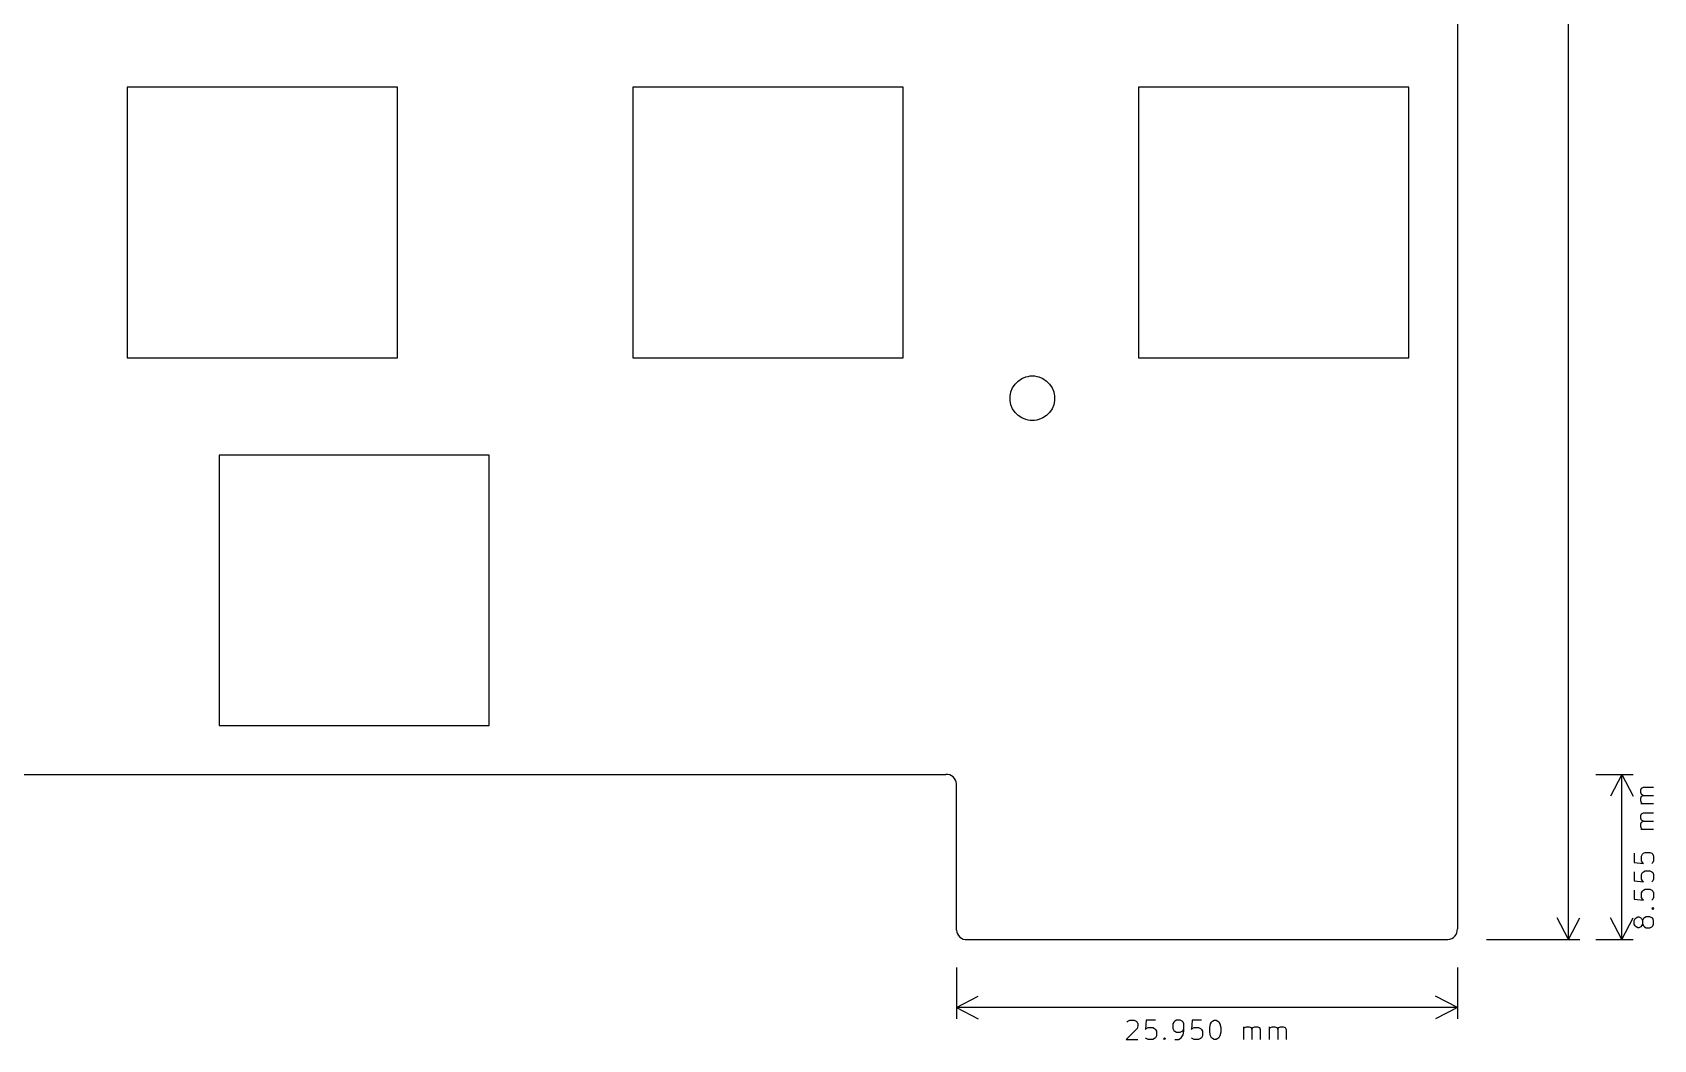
# Model space of a CAD drawing. Extents: x 1.3 to 8.08, y -2.62 to 1.94.
# Drawn here: x 4.772 to 8.078, y -2.622 to -0.569 of the extents above; entities that cross this region are included whole.
import ezdxf

# ---------------------------------------------------------------- set-up
doc = ezdxf.new("R2010")
doc.units = 0
doc.header["$MEASUREMENT"] = 0
doc.layers.add('BLACK', color=7, linetype='CONTINUOUS')

msp = doc.modelspace()

# ---------------------------------------------------------------- linework, layer by layer
at = {"layer": 'BLACK', "linetype": 'CONTINUOUS'}
for p, q in [((7.9047, -2.4184), (7.9047, 1.6684)), ((7.6784, 1.6477), (7.6784, -0.5815)), ((7.6784, -0.5815), (7.6784, -2.3966)), ((4.9653, -0.681), (4.9653, -1.2322)), ((5.5164, -0.681), (4.9653, -0.681)), ((5.5164, -1.2322), (5.5164, -0.681)), ((5.9965, -0.681), (5.9965, -1.2322)), ((6.5477, -0.681), (5.9965, -0.681)), ((6.5477, -1.2322), (6.5477, -0.681)), ((7.0278, -0.681), (7.0278, -1.2322)), ((7.579, -0.681), (7.0278, -0.681)), ((7.579, -1.2322), (7.579, -0.681)), ((4.9653, -1.2322), (5.5164, -1.2322)), ((5.9965, -1.2322), (6.5477, -1.2322)), ((7.0278, -1.2322), (7.579, -1.2322)), ((6.7713, -1.2934), (6.7762, -1.286)), ((6.7762, -1.286), (6.7825, -1.2797)), ((6.7825, -1.2797), (6.79, -1.2747)), ((6.79, -1.2747), (6.7982, -1.2713)), ((6.7982, -1.2713), (6.8026, -1.2704)), ((6.8026, -1.2704), (6.8069, -1.2695)), ((6.8069, -1.2695), (6.8159, -1.2695)), ((6.8159, -1.2695), (6.8203, -1.2704)), ((6.8203, -1.2704), (6.8246, -1.2713)), ((6.8246, -1.2713), (6.8329, -1.2747)), ((6.8329, -1.2747), (6.8403, -1.2797)), ((6.8403, -1.2797), (6.8466, -1.286)), ((6.8466, -1.286), (6.8516, -1.2934)), ((6.7661, -1.3104), (6.7678, -1.3016)), ((6.7661, -1.3193), (6.7661, -1.3104)), ((6.7678, -1.3281), (6.7661, -1.3193)), ((6.7678, -1.3016), (6.7713, -1.2934)), ((6.8516, -1.2934), (6.855, -1.3016)), ((6.855, -1.3016), (6.8567, -1.3104)), ((6.8567, -1.3193), (6.855, -1.3281)), ((6.8567, -1.3104), (6.8567, -1.3193)), ((6.7713, -1.3363), (6.7678, -1.3281)), ((6.7762, -1.3438), (6.7713, -1.3363)), ((6.7825, -1.3501), (6.7762, -1.3438)), ((6.79, -1.355), (6.7825, -1.3501)), ((6.7982, -1.3584), (6.79, -1.355)), ((6.8329, -1.355), (6.8246, -1.3584)), ((6.8403, -1.3501), (6.8329, -1.355)), ((6.8466, -1.3438), (6.8403, -1.3501)), ((6.8516, -1.3363), (6.8466, -1.3438)), ((6.855, -1.3281), (6.8516, -1.3363)), ((6.8026, -1.3593), (6.7982, -1.3584)), ((6.8069, -1.3602), (6.8026, -1.3593)), ((6.8159, -1.3602), (6.8069, -1.3602)), ((6.8203, -1.3593), (6.8159, -1.3602)), ((6.8246, -1.3584), (6.8203, -1.3593)), ((5.1528, -1.431), (5.1528, -1.9822)), ((5.7039, -1.431), (5.1528, -1.431)), ((5.7039, -1.9822), (5.7039, -1.431)), ((5.1528, -1.9822), (5.7039, -1.9822)), ((2.432, -2.0816), (6.6348, -2.0816)), ((7.9604, -2.0816), (8.0365, -2.0816)), ((8.0134, -2.0816), (7.9903, -2.126)), ((8.0134, -2.4184), (8.0134, -2.0816)), ((8.0134, -2.0816), (8.0365, -2.126)), ((6.6567, -2.3989), (6.6567, -2.1011)), ((8.0522, -2.1131), (8.0541, -2.1094)), ((8.0522, -2.1188), (8.0522, -2.1131)), ((8.0541, -2.1094), (8.0578, -2.1075)), ((8.0578, -2.1075), (8.0784, -2.1075)), ((8.0541, -2.1225), (8.0522, -2.1188)), ((8.0522, -2.13), (8.0541, -2.1263)), ((8.0522, -2.1356), (8.0522, -2.13)), ((8.0541, -2.1394), (8.0522, -2.1356)), ((8.0784, -2.1413), (8.0522, -2.1413)), ((8.0578, -2.1244), (8.0541, -2.1225)), ((8.0541, -2.1263), (8.0578, -2.1244)), ((8.0559, -2.1413), (8.0541, -2.1394)), ((8.0578, -2.1244), (8.0784, -2.1244)), ((8.0522, -2.1656), (8.0541, -2.1619)), ((8.0522, -2.1713), (8.0522, -2.1656)), ((8.0541, -2.175), (8.0522, -2.1713)), ((8.0522, -2.1825), (8.0541, -2.1788)), ((8.0541, -2.1619), (8.0578, -2.16)), ((8.0578, -2.1769), (8.0541, -2.175)), ((8.0541, -2.1788), (8.0578, -2.1769)), ((8.0578, -2.16), (8.0784, -2.16)), ((8.0578, -2.1769), (8.0784, -2.1769)), ((8.0522, -2.1881), (8.0522, -2.1825)), ((8.0541, -2.1919), (8.0522, -2.1881)), ((8.0784, -2.1938), (8.0522, -2.1938)), ((8.0559, -2.1938), (8.0541, -2.1919)), ((8.0391, -2.2425), (8.0391, -2.2612)), ((8.0541, -2.2481), (8.0559, -2.2444)), ((8.0541, -2.2575), (8.0541, -2.2481)), ((8.0559, -2.2444), (8.0578, -2.2425)), ((8.0578, -2.2425), (8.0616, -2.2406)), ((8.0616, -2.2406), (8.0709, -2.2406)), ((8.0709, -2.2406), (8.0747, -2.2425)), ((8.0747, -2.2425), (8.0766, -2.2444)), ((8.0766, -2.2444), (8.0784, -2.2481)), ((8.0784, -2.2481), (8.0784, -2.2575)), ((8.0391, -2.2612), (8.0578, -2.2631)), ((8.0391, -2.28), (8.0391, -2.2987)), ((8.0559, -2.2612), (8.0541, -2.2575)), ((8.0578, -2.2631), (8.0559, -2.2612)), ((8.0559, -2.2819), (8.0578, -2.28)), ((8.0578, -2.28), (8.0616, -2.2781)), ((8.0616, -2.2781), (8.0709, -2.2781)), ((8.0709, -2.2781), (8.0747, -2.28)), ((8.0766, -2.2612), (8.0747, -2.2631)), ((8.0747, -2.28), (8.0766, -2.2819)), ((8.0784, -2.2575), (8.0766, -2.2612)), ((8.0391, -2.2987), (8.0578, -2.3006)), ((8.0541, -2.2856), (8.0559, -2.2819)), ((8.0541, -2.295), (8.0541, -2.2856)), ((8.0559, -2.2987), (8.0541, -2.295)), ((8.0578, -2.3006), (8.0559, -2.2987)), ((8.0766, -2.2987), (8.0747, -2.3006)), ((8.0766, -2.2819), (8.0784, -2.2856)), ((8.0784, -2.295), (8.0766, -2.2987)), ((8.0784, -2.2856), (8.0784, -2.295)), ((8.0391, -2.3175), (8.0391, -2.3362)), ((8.0391, -2.3362), (8.0578, -2.3381)), ((8.0541, -2.3231), (8.0559, -2.3194)), ((8.0541, -2.3325), (8.0541, -2.3231)), ((8.0559, -2.3362), (8.0541, -2.3325)), ((8.0559, -2.3194), (8.0578, -2.3175)), ((8.0578, -2.3381), (8.0559, -2.3362)), ((8.0578, -2.3175), (8.0616, -2.3156)), ((8.0616, -2.3156), (8.0709, -2.3156)), ((8.0709, -2.3156), (8.0747, -2.3175)), ((8.0747, -2.3175), (8.0766, -2.3194)), ((8.0766, -2.3362), (8.0747, -2.3381)), ((8.0766, -2.3194), (8.0784, -2.3231)), ((8.0784, -2.3325), (8.0766, -2.3362)), ((8.0784, -2.3231), (8.0784, -2.3325)), ((7.9047, -2.4184), (7.8816, -2.374)), ((7.9047, -2.4184), (7.9278, -2.374)), ((8.0134, -2.4184), (7.9903, -2.374)), ((8.0134, -2.4184), (8.0365, -2.374)), ((8.0391, -2.3794), (8.0409, -2.3756)), ((8.0391, -2.3869), (8.0391, -2.3794)), ((8.0409, -2.3756), (8.0428, -2.3737)), ((8.0428, -2.3737), (8.0466, -2.3719)), ((8.0466, -2.3719), (8.0484, -2.3719)), ((8.0484, -2.3719), (8.0522, -2.3737)), ((8.0522, -2.3737), (8.0541, -2.3756)), ((8.0541, -2.3756), (8.0559, -2.3794)), ((8.0578, -2.3756), (8.0559, -2.3794)), ((8.0559, -2.3794), (8.0559, -2.3869)), ((8.0597, -2.3737), (8.0578, -2.3756)), ((8.0634, -2.3719), (8.0597, -2.3737)), ((8.0709, -2.3719), (8.0634, -2.3719)), ((8.0747, -2.3737), (8.0709, -2.3719)), ((8.0747, -2.355), (8.0766, -2.3531)), ((8.0766, -2.3569), (8.0747, -2.355)), ((8.0747, -2.355), (8.0784, -2.355)), ((8.0766, -2.3756), (8.0747, -2.3737)), ((8.0766, -2.3531), (8.0784, -2.355)), ((8.0784, -2.355), (8.0766, -2.3569)), ((8.0784, -2.3794), (8.0766, -2.3756)), ((8.0784, -2.3869), (8.0784, -2.3794)), ((8.0409, -2.3906), (8.0391, -2.3869)), ((8.0428, -2.3925), (8.0409, -2.3906)), ((8.0466, -2.3944), (8.0428, -2.3925)), ((8.0484, -2.3944), (8.0466, -2.3944)), ((8.0522, -2.3925), (8.0484, -2.3944)), ((8.0541, -2.3906), (8.0522, -2.3925)), ((8.0559, -2.3869), (8.0541, -2.3906)), ((8.0559, -2.3869), (8.0578, -2.3906)), ((8.0578, -2.3906), (8.0597, -2.3925)), ((8.0597, -2.3925), (8.0634, -2.3944)), ((8.0634, -2.3944), (8.0709, -2.3944)), ((8.0709, -2.3944), (8.0747, -2.3925)), ((8.0747, -2.3925), (8.0766, -2.3906)), ((8.0766, -2.3906), (8.0784, -2.3869)), ((6.6785, -2.4184), (7.6589, -2.4184)), ((7.7376, -2.4184), (7.9278, -2.4184)), ((7.9604, -2.4184), (8.0365, -2.4184)), ((6.6567, -2.4753), (6.6567, -2.5802)), ((7.6784, -2.4753), (7.6784, -2.5802)), ((6.6567, -2.5571), (6.701, -2.534)), ((7.6784, -2.5571), (7.634, -2.534)), ((7.6784, -2.5571), (6.6567, -2.5571)), ((6.6567, -2.5571), (6.701, -2.5802)), ((7.6784, -2.5571), (7.634, -2.5802)), ((7.025, -2.5996), (7.0025, -2.6221)), ((7.0044, -2.5865), (7.0063, -2.5846)), ((7.0063, -2.5846), (7.01, -2.5828)), ((7.01, -2.5828), (7.0194, -2.5828)), ((7.0194, -2.5828), (7.0232, -2.5846)), ((7.0232, -2.5846), (7.025, -2.5865)), ((7.025, -2.5865), (7.0269, -2.5903)), ((7.0269, -2.594), (7.025, -2.5996)), ((7.0269, -2.5903), (7.0269, -2.594)), ((7.0438, -2.5828), (7.0419, -2.6015)), ((7.0419, -2.6015), (7.0438, -2.5996)), ((7.0625, -2.5828), (7.0438, -2.5828)), ((7.0438, -2.5996), (7.0475, -2.5978)), ((7.0475, -2.5978), (7.0569, -2.5978)), ((7.0569, -2.5978), (7.0607, -2.5996)), ((7.0607, -2.5996), (7.0625, -2.6015)), ((7.0625, -2.6015), (7.0644, -2.6053)), ((7.0644, -2.6053), (7.0644, -2.6146)), ((7.1, -2.5865), (7.0982, -2.5903)), ((7.0982, -2.5903), (7.0982, -2.5996)), ((7.0982, -2.5996), (7.1, -2.6034)), ((7.1019, -2.5846), (7.1, -2.5865)), ((7.1, -2.6034), (7.1019, -2.6053)), ((7.1056, -2.5828), (7.1019, -2.5846)), ((7.1019, -2.6053), (7.1056, -2.6071)), ((7.1132, -2.5828), (7.1056, -2.5828)), ((7.1056, -2.6071), (7.1132, -2.6071)), ((7.1169, -2.5846), (7.1132, -2.5828)), ((7.1132, -2.6071), (7.1169, -2.6053)), ((7.1188, -2.5865), (7.1169, -2.5846)), ((7.1169, -2.6053), (7.1188, -2.6034)), ((7.1207, -2.5903), (7.1188, -2.5865)), ((7.1188, -2.6034), (7.1207, -2.5996)), ((7.1188, -2.6128), (7.1207, -2.6053)), ((7.1207, -2.6053), (7.1207, -2.5903)), ((7.1375, -2.5828), (7.1357, -2.6015)), ((7.1357, -2.6015), (7.1375, -2.5996)), ((7.1563, -2.5828), (7.1375, -2.5828)), ((7.1375, -2.5996), (7.1413, -2.5978)), ((7.1413, -2.5978), (7.1506, -2.5978)), ((7.1506, -2.5978), (7.1544, -2.5996)), ((7.1544, -2.5996), (7.1563, -2.6015)), ((7.1563, -2.6015), (7.1582, -2.6053)), ((7.1582, -2.6053), (7.1582, -2.6146)), ((7.1731, -2.5978), (7.175, -2.5903)), ((7.1731, -2.6071), (7.1731, -2.5978)), ((7.175, -2.6146), (7.1731, -2.6071)), ((7.175, -2.5903), (7.1769, -2.5865)), ((7.1769, -2.5865), (7.1788, -2.5846)), ((7.1788, -2.5846), (7.1825, -2.5828)), ((7.1825, -2.5828), (7.1863, -2.5828)), ((7.1863, -2.5828), (7.19, -2.5846)), ((7.19, -2.5846), (7.1919, -2.5865)), ((7.1919, -2.5865), (7.1938, -2.5903)), ((7.1938, -2.5903), (7.1956, -2.5978)), ((7.1956, -2.6071), (7.1938, -2.6146)), ((7.1956, -2.5978), (7.1956, -2.6071)), ((7.2425, -2.6221), (7.2425, -2.5959)), ((7.2425, -2.5996), (7.2444, -2.5978)), ((7.2444, -2.5978), (7.2481, -2.5959)), ((7.2481, -2.5959), (7.2538, -2.5959)), ((7.2538, -2.5959), (7.2575, -2.5978)), ((7.2575, -2.5978), (7.2594, -2.6015)), ((7.2594, -2.6015), (7.2613, -2.5978)), ((7.2594, -2.6015), (7.2594, -2.6221)), ((7.2613, -2.5978), (7.265, -2.5959)), ((7.265, -2.5959), (7.2706, -2.5959)), ((7.2706, -2.5959), (7.2744, -2.5978)), ((7.2744, -2.5978), (7.2763, -2.6015)), ((7.2763, -2.6015), (7.2763, -2.6221)), ((7.295, -2.6221), (7.295, -2.5959)), ((7.295, -2.5996), (7.2969, -2.5978)), ((7.2969, -2.5978), (7.3006, -2.5959)), ((7.3006, -2.5959), (7.3063, -2.5959)), ((7.3063, -2.5959), (7.31, -2.5978)), ((7.31, -2.5978), (7.3119, -2.6015)), ((7.3119, -2.6015), (7.3137, -2.5978)), ((7.3119, -2.6015), (7.3119, -2.6221)), ((7.3137, -2.5978), (7.3175, -2.5959)), ((7.3175, -2.5959), (7.3231, -2.5959)), ((7.3231, -2.5959), (7.3269, -2.5978)), ((7.3269, -2.5978), (7.3288, -2.6015)), ((7.3288, -2.6015), (7.3288, -2.6221)), ((7.0025, -2.6221), (7.0269, -2.6221)), ((7.0438, -2.6203), (7.0419, -2.6184)), ((7.0475, -2.6221), (7.0438, -2.6203)), ((7.0569, -2.6221), (7.0475, -2.6221)), ((7.0607, -2.6203), (7.0569, -2.6221)), ((7.0625, -2.6184), (7.0607, -2.6203)), ((7.0644, -2.6146), (7.0625, -2.6184)), ((7.0794, -2.6203), (7.0813, -2.6184)), ((7.0813, -2.6221), (7.0794, -2.6203)), ((7.0813, -2.6184), (7.0832, -2.6203)), ((7.0813, -2.6184), (7.0813, -2.6221)), ((7.0832, -2.6203), (7.0813, -2.6221)), ((7.1019, -2.6221), (7.1094, -2.6221)), ((7.1094, -2.6221), (7.1132, -2.6203)), ((7.1132, -2.6203), (7.115, -2.6184)), ((7.115, -2.6184), (7.1188, -2.6128)), ((7.1375, -2.6203), (7.1357, -2.6184)), ((7.1413, -2.6221), (7.1375, -2.6203)), ((7.1506, -2.6221), (7.1413, -2.6221)), ((7.1544, -2.6203), (7.1506, -2.6221)), ((7.1563, -2.6184), (7.1544, -2.6203)), ((7.1582, -2.6146), (7.1563, -2.6184)), ((7.1769, -2.6184), (7.175, -2.6146)), ((7.1788, -2.6203), (7.1769, -2.6184)), ((7.1825, -2.6221), (7.1788, -2.6203)), ((7.1863, -2.6221), (7.1825, -2.6221)), ((7.19, -2.6203), (7.1863, -2.6221)), ((7.1919, -2.6184), (7.19, -2.6203)), ((7.1938, -2.6146), (7.1919, -2.6184))]:
    msp.add_line(p, q, dxfattribs=at)
at = {"layer": 'BLACK'}
for centre, start, end in [((6.636, -2.1023), 3.2705, 93.2705), ((6.6774, -2.3977), -176.73, -86.7295), ((7.6577, -2.3977), -86.7295, 3.2705)]:
    msp.add_arc(centre, 0.0207, start, end, dxfattribs=at)

doc.saveas('drawing.dxf')
